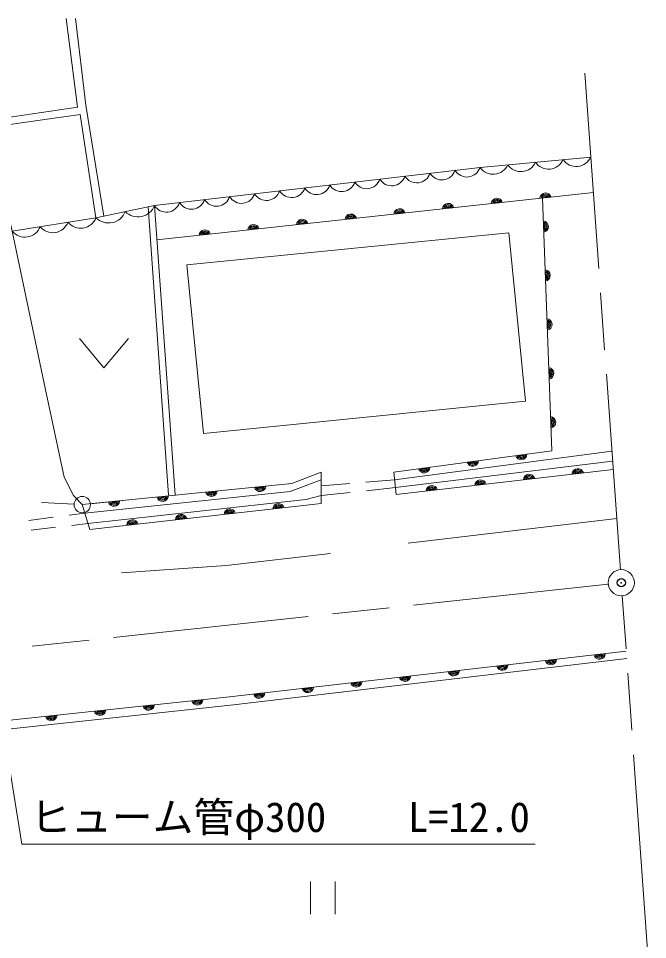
# Model space of a CAD drawing. Units: millimetres, scale not verified. Extents: x 40000 to 680000, y 20000 to 380000.
# Drawn here: x 220054 to 258608, y 268036 to 324459 of the extents above; entities that cross this region are included whole.
import ezdxf
from ezdxf.enums import TextEntityAlignment as Align

# ---------------------------------------------------------------- set-up
doc = ezdxf.new("R2010")
doc.units = ezdxf.units.MM
doc.header["$LTSCALE"] = 1000
doc.header["$PDMODE"] = 32
doc.header["$PDSIZE"] = 500
doc.linetypes.add('CHAIN', pattern=[18.5, 12, -1.5, 3.5, -1.5])
for name, color, linetype, lineweight in [('M-BGD', 7, 'Continuous', 13), ('M-BMK', 2, 'CHAIN', 13), ('M-BMK-SRVR', 3, 'Continuous', 13), ('M-STR-HTXT', 7, 'Continuous', 13), ('M-STR-STRD', 7, 'Continuous', 13)]:
    doc.layers.add(name, color=color, linetype=linetype, lineweight=lineweight)
doc.layers.add('M-OTRS', color=6, linetype='Continuous')
doc.styles.add('ＭＳ ゴシック', font='')
doc.styles.get('ＭＳ ゴシック').set_extended_font_data('MS Gothic')

msp = doc.modelspace()

# ---------------------------------------------------------------- linework, layer by layer
at = {"layer": 'M-BGD'}
for p, q in [((255287, 313787), (228543, 310893)), ((252741, 297981), (252165, 313450)), ((228002, 312923), (229254, 295251)), ((228393, 313005), (229651, 295251)), ((223798, 304855), (225298, 303055)), ((225298, 303055), (226798, 304855)), ((243106, 296204), (256420, 297951)), ((243159, 295720), (256464, 297337)), ((256500, 296832), (243207, 295294)), ((238601, 295819), (240355, 295969)), ((241352, 296054), (243106, 296204)), ((241376, 295531), (243159, 295720)), ((238598, 295236), (240382, 295425)), ((223467, 294707), (221470, 294817)), ((224424, 293160), (223966, 294680)), ((238596, 294738), (224424, 293160)), ((224464, 294730), (226454, 294930)), ((223171, 294029), (224125, 294152)), ((220692, 293710), (222180, 293902)), ((223323, 293406), (224315, 293522)), ((220839, 293117), (222329, 293290)), ((233178, 282934), (257297, 285695)), ((237954, 271583), (237954, 269583)), ((239454, 271583), (239454, 269583))]:
    msp.add_line(p, q, dxfattribs=at)
for points in [[(218146, 318209), (223675, 319015), (222975, 324450)], [(223549, 324459), (224195, 319149), (225286, 312353)], [(217863, 320288), (218239, 317526), (219674, 311426), (221702, 301811), (222850, 296357), (223424, 295245), (223966, 294680)], [(218205, 317775), (223836, 318584), (224805, 312252)], [(219674, 311426), (224805, 312252), (228393, 313005), (248342, 315337), (255131, 315968)], [(243207, 295294), (243054, 296671), (252741, 297981)], [(223966, 294680), (236811, 295972), (238605, 296671), (238596, 294738)], [(224125, 294152), (236703, 295487), (238603, 296187)], [(224315, 293522), (237672, 294985), (238598, 295236)], [(168714, 278217), (180567, 278037), (196196, 278664), (208798, 279726), (219978, 280991), (233234, 282417), (233237, 282418), (257330, 285245)], [(168722, 278736), (180562, 278557), (196169, 279104), (208745, 280243), (219921, 281508), (233178, 282934)]]:
    msp.add_lwpolyline(points, dxfattribs=at)
msp.add_lwpolyline([(231398, 299039), (251131, 301013), (250099, 311332), (230366, 309359)], close=True, dxfattribs=at)
msp.add_circle((223966, 294680), 500, dxfattribs=at)
for centre, radius, start, end in [((249146, 315890), 976, 214.5126, 336.1078), ((250843, 316048), 976, 214.5126, 336.1078), ((252541, 316206), 976, 214.5126, 336.1078), ((254238, 316364), 976, 214.5126, 336.1078), ((244465, 315233), 847, 210.8409, 342.4951), ((246000, 315412), 847, 210.8409, 342.4951), ((247534, 315592), 847, 210.8409, 342.4951), ((239862, 314695), 847, 210.8409, 342.4951), ((241396, 314874), 847, 210.8409, 342.4951), ((242931, 315054), 847, 210.8409, 342.4951), ((233724, 313977), 847, 210.8409, 342.4951), ((235258, 314157), 847, 210.8409, 342.4951), ((236793, 314336), 847, 210.8409, 342.4951), ((238327, 314515), 847, 210.8409, 342.4951), ((252360, 313416), 354, 14.9754, 177.3806), ((229120, 313439), 847, 210.8409, 342.4951), ((230655, 313618), 847, 210.8409, 342.4951), ((232189, 313798), 847, 210.8409, 342.4951), ((249377, 313093), 354, 14.9754, 177.3806), ((249377, 313093), 283, 17.1994, 175.1565), ((249377, 313093), 212, 20.9458, 171.4102), ((249377, 313093), 142, 28.6575, 163.6985), ((249377, 313093), 100, 38.9751, 153.3808), ((252360, 313416), 283, 17.1994, 175.1565), ((252360, 313416), 212, 20.9458, 171.4102), ((252360, 313416), 142, 28.6575, 163.6985), ((252360, 313416), 100, 38.9751, 153.3808), ((225581, 313017), 1090, 224.632, 339.0875), ((227375, 313394), 1090, 224.632, 339.0875), ((243412, 312448), 354, 14.9754, 177.3806), ((243412, 312448), 283, 17.1994, 175.1565), ((243412, 312448), 212, 20.9458, 171.4102), ((243412, 312448), 142, 28.6575, 163.6985), ((246394, 312770), 354, 14.9754, 177.3806), ((246394, 312770), 283, 17.1994, 175.1565), ((246394, 312770), 212, 20.9458, 171.4102), ((246394, 312770), 142, 28.6575, 163.6985), ((246394, 312770), 100, 38.9751, 153.3808), ((223871, 312608), 1000, 219.1416, 339.1327), ((237447, 311802), 354, 14.9754, 177.3806), ((237447, 311802), 283, 17.1994, 175.1565), ((240429, 312125), 354, 14.9754, 177.3806), ((240429, 312125), 283, 17.1994, 175.1565), ((240429, 312125), 212, 20.9458, 171.4102), ((240429, 312125), 142, 28.6575, 163.6985), ((240429, 312125), 100, 38.9751, 153.3808), ((243412, 312448), 100, 38.9751, 153.3808), ((252176, 311709), 354, 280.9297, 83.3349), ((220450, 312058), 1000, 219.1416, 339.1327), ((222160, 312333), 1000, 219.1416, 339.1327), ((231481, 311156), 354, 14.9754, 177.3806), ((234464, 311479), 354, 14.9754, 177.3806), ((234464, 311479), 283, 17.1994, 175.1565), ((234464, 311479), 212, 20.9458, 171.4102), ((234464, 311479), 142, 28.6575, 163.6985), ((234464, 311479), 100, 38.9751, 153.3808), ((237447, 311802), 212, 20.9458, 171.4102), ((237447, 311802), 142, 28.6575, 163.6985), ((237447, 311802), 100, 38.9751, 153.3808), ((252176, 311709), 283, 283.1538, 81.1109), ((252176, 311709), 212, 286.9001, 77.3645), ((252176, 311709), 142, 294.6118, 69.6528), ((252176, 311709), 100, 304.9295, 59.3351), ((231481, 311156), 283, 17.1994, 175.1565), ((231481, 311156), 212, 20.9458, 171.4102), ((231481, 311156), 142, 28.6575, 163.6985), ((231481, 311156), 100, 38.9751, 153.3808), ((252288, 308711), 354, 280.9297, 83.3349), ((252288, 308711), 283, 283.1538, 81.1109), ((252288, 308711), 212, 286.9001, 77.3645), ((252288, 308711), 142, 294.6118, 69.6528), ((252288, 308711), 100, 304.9295, 59.3351), ((252399, 305713), 354, 280.9297, 83.3349), ((252399, 305713), 283, 283.1538, 81.1109), ((252399, 305713), 212, 286.9001, 77.3645), ((252399, 305713), 142, 294.6118, 69.6528), ((252399, 305713), 100, 304.9295, 59.3351), ((252511, 302715), 354, 280.9297, 83.3349), ((252511, 302715), 283, 283.1538, 81.1109), ((252511, 302715), 212, 286.9001, 77.3645), ((252511, 302715), 142, 294.6118, 69.6528), ((252511, 302715), 100, 304.9295, 59.3351), ((252622, 299717), 354, 280.9297, 83.3349), ((252622, 299717), 283, 283.1538, 81.1109), ((252622, 299717), 212, 286.9001, 77.3645), ((252622, 299717), 142, 294.6118, 69.6528), ((252622, 299717), 100, 304.9295, 59.3351), ((247890, 297380), 354, 196.4963, 358.9015), ((247890, 297380), 283, 198.7203, 356.6774), ((247890, 297380), 212, 202.4666, 352.9311), ((250863, 297782), 354, 196.4963, 358.9015), ((250863, 297782), 283, 198.7203, 356.6774), ((250863, 297782), 212, 202.4666, 352.9311), ((250863, 297782), 142, 210.1784, 345.2194), ((250863, 297782), 100, 220.496, 334.9017), ((244917, 296978), 354, 196.4963, 358.9015), ((244917, 296978), 283, 198.7203, 356.6774), ((244917, 296978), 212, 202.4666, 352.9311), ((244917, 296978), 142, 210.1784, 345.2194), ((244917, 296978), 100, 220.496, 334.9017), ((247890, 297380), 142, 210.1784, 345.2194), ((247890, 297380), 100, 220.496, 334.9017), ((254330, 296526), 354, 15.3956, 177.8008), ((254330, 296526), 283, 17.6197, 175.5768), ((251350, 296182), 354, 15.3956, 177.8008), ((251350, 296182), 283, 17.6197, 175.5768), ((251350, 296182), 212, 21.366, 171.8304), ((251350, 296182), 142, 29.0777, 164.1187), ((251350, 296182), 100, 39.3954, 153.8011), ((254330, 296526), 212, 21.366, 171.8304), ((254330, 296526), 142, 29.0777, 164.1187), ((254330, 296526), 100, 39.3954, 153.8011), ((234861, 295830), 354, 194.5397, 356.9449), ((234861, 295830), 283, 196.7637, 354.7208), ((234861, 295830), 212, 200.5101, 350.9745), ((234861, 295830), 142, 208.2218, 343.2628), ((234861, 295830), 100, 218.5394, 332.9451), ((245389, 295492), 354, 15.3956, 177.8008), ((245389, 295492), 283, 17.6197, 175.5768), ((245389, 295492), 212, 21.366, 171.8304), ((248370, 295837), 354, 15.3956, 177.8008), ((248370, 295837), 283, 17.6197, 175.5768), ((248370, 295837), 212, 21.366, 171.8304), ((248370, 295837), 142, 29.0777, 164.1187), ((248370, 295837), 100, 39.3954, 153.8011), ((228891, 295230), 354, 194.5397, 356.9449), ((228891, 295230), 283, 196.7637, 354.7208), ((228891, 295230), 212, 200.5101, 350.9745), ((228891, 295230), 142, 208.2218, 343.2628), ((228891, 295230), 100, 218.5394, 332.9451), ((231876, 295530), 354, 194.5397, 356.9449), ((231876, 295530), 283, 196.7637, 354.7208), ((231876, 295530), 212, 200.5101, 350.9745), ((231876, 295530), 142, 208.2218, 343.2628), ((231876, 295530), 100, 218.5394, 332.9451), ((245389, 295492), 142, 29.0777, 164.1187), ((245389, 295492), 100, 39.3954, 153.8011), ((225906, 294929), 354, 194.5397, 356.9449), ((225906, 294929), 283, 196.7637, 354.7208), ((225906, 294929), 212, 200.5101, 350.9745), ((225906, 294929), 142, 208.2218, 343.2628), ((225906, 294929), 100, 218.5394, 332.9451), ((235988, 294393), 354, 15.1535, 177.5587), ((235988, 294393), 283, 17.3776, 175.3347), ((235988, 294393), 212, 21.1239, 171.5883), ((235988, 294393), 142, 28.8356, 163.8766), ((230025, 293729), 354, 15.1535, 177.5587), ((230025, 293729), 283, 17.3776, 175.3347), ((233007, 294061), 354, 15.1535, 177.5587), ((233007, 294061), 283, 17.3776, 175.3347), ((233007, 294061), 212, 21.1239, 171.5883), ((233007, 294061), 142, 28.8356, 163.8766), ((233007, 294061), 100, 39.1533, 153.5589), ((235988, 294393), 100, 39.1533, 153.5589), ((227044, 293397), 354, 15.1535, 177.5587), ((227044, 293397), 283, 17.3776, 175.3347), ((227044, 293397), 212, 21.1239, 171.5883), ((227044, 293397), 142, 28.8356, 163.8766), ((227044, 293397), 100, 39.1533, 153.5589), ((230025, 293729), 212, 21.1239, 171.5883), ((230025, 293729), 142, 28.8356, 163.8766), ((230025, 293729), 100, 39.1533, 153.5589), ((255664, 285562), 354, 195.3272, 357.7324), ((255664, 285562), 283, 197.5513, 355.5084), ((255664, 285562), 212, 201.2976, 351.762), ((255664, 285562), 142, 209.0093, 344.0503), ((255664, 285562), 100, 219.327, 333.7326), ((252683, 285221), 354, 195.3272, 357.7324), ((252683, 285221), 283, 197.5513, 355.5084), ((252683, 285221), 212, 201.2976, 351.762), ((252683, 285221), 142, 209.0093, 344.0503), ((252683, 285221), 100, 219.327, 333.7326), ((246722, 284539), 354, 195.3272, 357.7324), ((246722, 284539), 283, 197.5513, 355.5084), ((246722, 284539), 212, 201.2976, 351.762), ((246722, 284539), 142, 209.0093, 344.0503), ((246722, 284539), 100, 219.327, 333.7326), ((249703, 284880), 354, 195.3272, 357.7324), ((249703, 284880), 283, 197.5513, 355.5084), ((249703, 284880), 212, 201.2976, 351.762), ((249703, 284880), 142, 209.0093, 344.0503), ((249703, 284880), 100, 219.327, 333.7326), ((240761, 283856), 354, 195.3272, 357.7324), ((240761, 283856), 283, 197.5513, 355.5084), ((240761, 283856), 212, 201.2976, 351.762), ((240761, 283856), 142, 209.0093, 344.0503), ((240761, 283856), 100, 219.327, 333.7326), ((243741, 284198), 354, 195.3272, 357.7324), ((243741, 284198), 283, 197.5513, 355.5084), ((243741, 284198), 212, 201.2976, 351.762), ((243741, 284198), 142, 209.0093, 344.0503), ((243741, 284198), 100, 219.327, 333.7326), ((237780, 283515), 354, 195.3272, 357.7324), ((237780, 283515), 283, 197.5513, 355.5084), ((237780, 283515), 212, 201.2976, 351.762), ((237780, 283515), 142, 209.0093, 344.0503), ((237780, 283515), 100, 219.327, 333.7326), ((231018, 282756), 354, 194.9375, 357.3427), ((231018, 282756), 283, 197.1616, 355.1187), ((231018, 282756), 212, 200.9079, 351.3724), ((231018, 282756), 142, 208.6197, 343.6606), ((231018, 282756), 100, 218.9373, 333.343), ((234800, 283174), 354, 195.3272, 357.7324), ((234800, 283174), 283, 197.5513, 355.5084), ((234800, 283174), 212, 201.2976, 351.762), ((234800, 283174), 142, 209.0093, 344.0503), ((234800, 283174), 100, 219.327, 333.7326), ((228035, 282435), 354, 194.9375, 357.3427), ((228035, 282435), 283, 197.1616, 355.1187), ((228035, 282435), 212, 200.9079, 351.3724), ((228035, 282435), 142, 208.6197, 343.6606), ((228035, 282435), 100, 218.9373, 333.343), ((222070, 281793), 354, 194.9375, 357.3427), ((222070, 281793), 283, 197.1616, 355.1187), ((222070, 281793), 212, 200.9079, 351.3724), ((222070, 281793), 142, 208.6197, 343.6606), ((222070, 281793), 100, 218.9373, 333.343), ((225053, 282114), 354, 194.9375, 357.3427), ((225053, 282114), 283, 197.1616, 355.1187), ((225053, 282114), 212, 200.9079, 351.3724), ((225053, 282114), 142, 208.6197, 343.6606), ((225053, 282114), 100, 218.9373, 333.343)]:
    msp.add_arc(centre, radius, start, end, dxfattribs=at)
at = {"layer": 'M-BMK'}
for p, q in [((256940, 290692), (254705, 321911)), ((256201, 289808), (211452, 284979)), ((258608, 267389), (257054, 289096))]:
    msp.add_line(p, q, dxfattribs=at)
at = {"layer": 'M-BMK-SRVR'}
msp.add_circle((256997, 289894), 800, dxfattribs=at)
at = {"layer": 'M-OTRS'}
msp.add_point((256997, 289894), dxfattribs=at)
at = {"layer": 'M-STR-HTXT'}
for p, q in [((219096, 281158), (220262, 273875)), ((220262, 273875), (251712, 273875))]:
    msp.add_line(p, q, dxfattribs=at)
at = {"layer": 'M-STR-STRD'}
msp.add_line((256715, 293825), (243942, 292307), dxfattribs=at)
msp.add_lwpolyline([(226379, 290496), (232784, 290944), (239170, 291680)], dxfattribs=at)

# ---------------------------------------------------------------- texts
at = {"layer": 'M-STR-HTXT', "style": 'ＭＳ ゴシック'}
msp.add_text('ヒューム管φ300\u3000\u3000L=12.0', height=1833, dxfattribs=at).set_placement((236087, 274075), align=Align.BOTTOM_CENTER)

doc.saveas('drawing.dxf')
